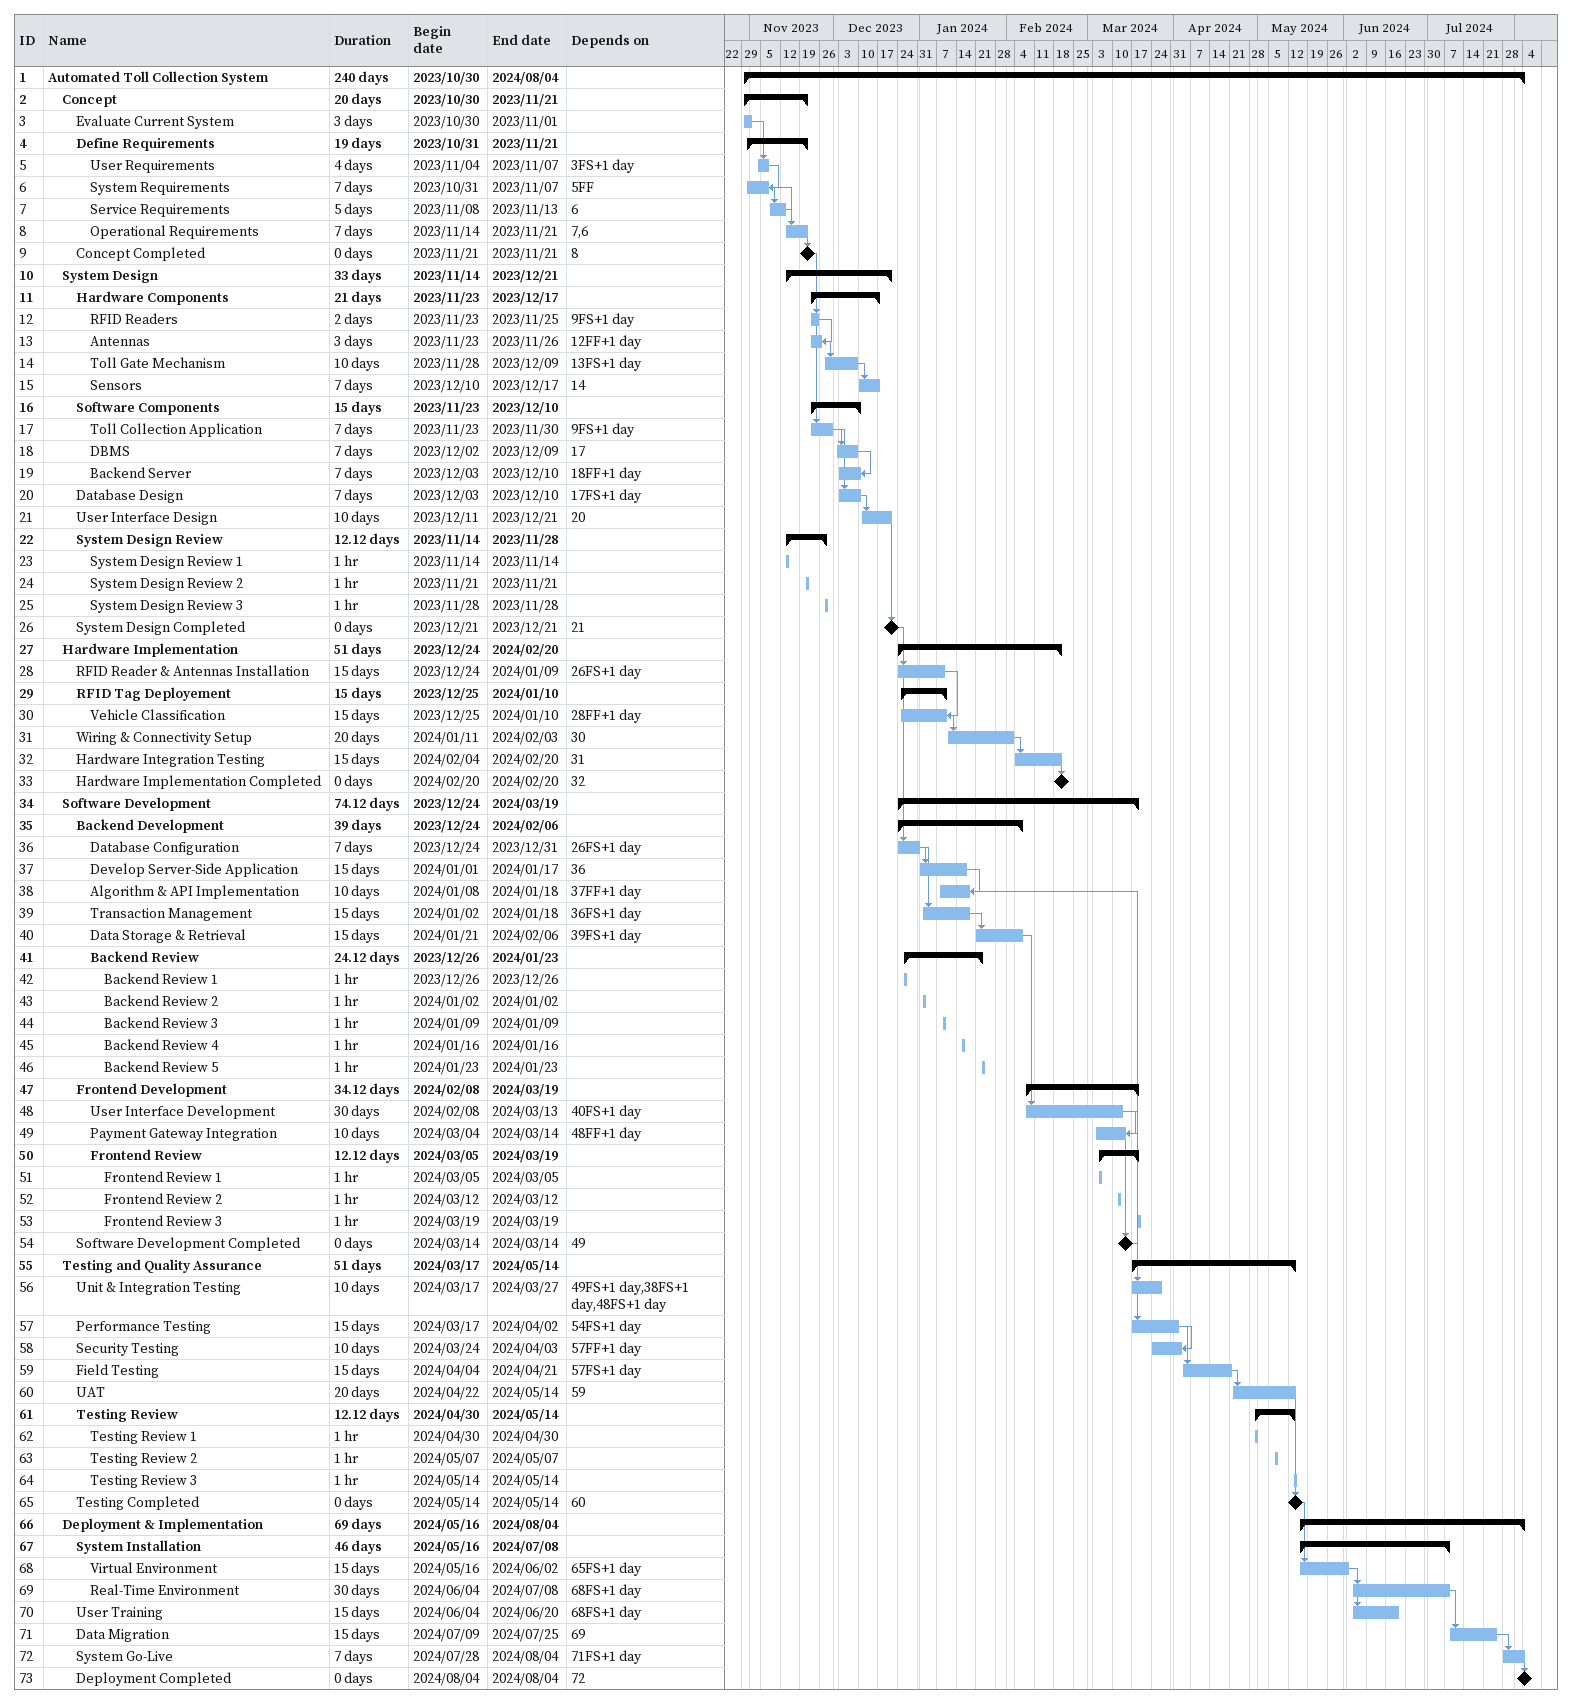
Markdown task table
| ID | Level | Task | Duration | Start | Finish | Predecessors |
|---|---|---|---|---|---|---|
| 1 | 1 | **Automated Toll Collection System** | 240d | 2023-10-30 | 2024-08-04 |  |
| 2 | 2 | **Concept** | 20d | 2023-10-30 | 2023-11-21 |  |
| 3 | 3 | Evaluate Current System | 3d | 2023-10-30 | 2023-11-01 |  |
| 4 | 3 | **Define Requirements** | 19d | 2023-10-31 | 2023-11-21 |  |
| 5 | 4 | User Requirements | 4d | 2023-11-04 | 2023-11-07 | 3FS+1d |
| 6 | 4 | System Requirements | 7d | 2023-10-31 | 2023-11-07 | 5FF |
| 7 | 4 | Service Requirements | 5d | 2023-11-08 | 2023-11-13 | 6 |
| 8 | 4 | Operational Requirements | 7d | 2023-11-14 | 2023-11-21 | 7, 6 |
| 9 | 3 | Concept Completed | 0d | 2023-11-21 | 2023-11-21 | 8 |
| 10 | 2 | **System Design** | 33d | 2023-11-14 | 2023-12-21 |  |
| 11 | 3 | **Hardware Components** | 21d | 2023-11-23 | 2023-12-17 |  |
| 12 | 4 | RFID Readers | 2d | 2023-11-23 | 2023-11-25 | 9FS+1d |
| 13 | 4 | Antennas | 3d | 2023-11-23 | 2023-11-26 | 12FF+1d |
| 14 | 4 | Toll Gate Mechanism | 10d | 2023-11-28 | 2023-12-09 | 13FS+1d |
| 15 | 4 | Sensors | 7d | 2023-12-10 | 2023-12-17 | 14 |
| 16 | 3 | **Software Components** | 15d | 2023-11-23 | 2023-12-10 |  |
| 17 | 4 | Toll Collection Application | 7d | 2023-11-23 | 2023-11-30 | 9FS+1d |
| 18 | 4 | DBMS | 7d | 2023-12-02 | 2023-12-09 | 17 |
| 19 | 4 | Backend Server | 7d | 2023-12-03 | 2023-12-10 | 18FF+1d |
| 20 | 3 | Database Design | 7d | 2023-12-03 | 2023-12-10 | 17FS+1d |
| 21 | 3 | User Interface Design | 10d | 2023-12-11 | 2023-12-21 | 20 |
| 22 | 3 | **System Design Review** | 12.12d | 2023-11-14 | 2023-11-28 |  |
| 23 | 4 | System Design Review 1 | 1h | 2023-11-14 | 2023-11-14 |  |
| 24 | 4 | System Design Review 2 | 1h | 2023-11-21 | 2023-11-21 |  |
| 25 | 4 | System Design Review 3 | 1h | 2023-11-28 | 2023-11-28 |  |
| 26 | 3 | System Design Completed | 0d | 2023-12-21 | 2023-12-21 | 21 |
| 27 | 2 | **Hardware Implementation** | 51d | 2023-12-24 | 2024-02-20 |  |
| 28 | 3 | RFID Reader & Antennas Installation | 15d | 2023-12-24 | 2024-01-09 | 26FS+1d |
| 29 | 3 | **RFID Tag Deployement** | 15d | 2023-12-25 | 2024-01-10 |  |
| 30 | 4 | Vehicle Classification | 15d | 2023-12-25 | 2024-01-10 | 28FF+1d |
| 31 | 3 | Wiring & Connectivity Setup | 20d | 2024-01-11 | 2024-02-03 | 30 |
| 32 | 3 | Hardware Integration Testing | 15d | 2024-02-04 | 2024-02-20 | 31 |
| 33 | 3 | Hardware Implementation Completed | 0d | 2024-02-20 | 2024-02-20 | 32 |
| 34 | 2 | **Software Development** | 74.12d | 2023-12-24 | 2024-03-19 |  |
| 35 | 3 | **Backend Development** | 39d | 2023-12-24 | 2024-02-06 |  |
| 36 | 4 | Database Configuration | 7d | 2023-12-24 | 2023-12-31 | 26FS+1d |
| 37 | 4 | Develop Server-Side Application | 15d | 2024-01-01 | 2024-01-17 | 36 |
| 38 | 4 | Algorithm & API Implementation | 10d | 2024-01-08 | 2024-01-18 | 37FF+1d |
| 39 | 4 | Transaction Management | 15d | 2024-01-02 | 2024-01-18 | 36FS+1d |
| 40 | 4 | Data Storage & Retrieval | 15d | 2024-01-21 | 2024-02-06 | 39FS+1d |
| 41 | 4 | **Backend Review** | 24.12d | 2023-12-26 | 2024-01-23 |  |
| 42 | 5 | Backend Review 1 | 1h | 2023-12-26 | 2023-12-26 |  |
| 43 | 5 | Backend Review 2 | 1h | 2024-01-02 | 2024-01-02 |  |
| 44 | 5 | Backend Review 3 | 1h | 2024-01-09 | 2024-01-09 |  |
| 45 | 5 | Backend Review 4 | 1h | 2024-01-16 | 2024-01-16 |  |
| 46 | 5 | Backend Review 5 | 1h | 2024-01-23 | 2024-01-23 |  |
| 47 | 3 | **Frontend Development** | 34.12d | 2024-02-08 | 2024-03-19 |  |
| 48 | 4 | User Interface Development | 30d | 2024-02-08 | 2024-03-13 | 40FS+1d |
| 49 | 4 | Payment Gateway Integration | 10d | 2024-03-04 | 2024-03-14 | 48FF+1d |
| 50 | 4 | **Frontend Review** | 12.12d | 2024-03-05 | 2024-03-19 |  |
| 51 | 5 | Frontend Review 1 | 1h | 2024-03-05 | 2024-03-05 |  |
| 52 | 5 | Frontend Review 2 | 1h | 2024-03-12 | 2024-03-12 |  |
| 53 | 5 | Frontend Review 3 | 1h | 2024-03-19 | 2024-03-19 |  |
| 54 | 3 | Software Development Completed | 0d | 2024-03-14 | 2024-03-14 | 49 |
| 55 | 2 | **Testing and Quality Assurance** | 51d | 2024-03-17 | 2024-05-14 |  |
| 56 | 3 | Unit & Integration Testing | 10d | 2024-03-17 | 2024-03-27 | 49FS+1d, 38FS+1d, 48FS+1d |
| 57 | 3 | Performance Testing | 15d | 2024-03-17 | 2024-04-02 | 54FS+1d |
| 58 | 3 | Security Testing | 10d | 2024-03-24 | 2024-04-03 | 57FF+1d |
| 59 | 3 | Field Testing | 15d | 2024-04-04 | 2024-04-21 | 57FS+1d |
| 60 | 3 | UAT | 20d | 2024-04-22 | 2024-05-14 | 59 |
| 61 | 3 | **Testing Review** | 12.12d | 2024-04-30 | 2024-05-14 |  |
| 62 | 4 | Testing Review 1 | 1h | 2024-04-30 | 2024-04-30 |  |
| 63 | 4 | Testing Review 2 | 1h | 2024-05-07 | 2024-05-07 |  |
| 64 | 4 | Testing Review 3 | 1h | 2024-05-14 | 2024-05-14 |  |
| 65 | 3 | Testing Completed | 0d | 2024-05-14 | 2024-05-14 | 60 |
| 66 | 2 | **Deployment & Implementation** | 69d | 2024-05-16 | 2024-08-04 |  |
| 67 | 3 | **System Installation** | 46d | 2024-05-16 | 2024-07-08 |  |
| 68 | 4 | Virtual Environment | 15d | 2024-05-16 | 2024-06-02 | 65FS+1d |
| 69 | 4 | Real-Time Environment | 30d | 2024-06-04 | 2024-07-08 | 68FS+1d |
| 70 | 3 | User Training | 15d | 2024-06-04 | 2024-06-20 | 68FS+1d |
| 71 | 3 | Data Migration | 15d | 2024-07-09 | 2024-07-25 | 69 |
| 72 | 3 | System Go-Live | 7d | 2024-07-28 | 2024-08-04 | 71FS+1d |
| 73 | 3 | Deployment Completed | 0d | 2024-08-04 | 2024-08-04 | 72 |
